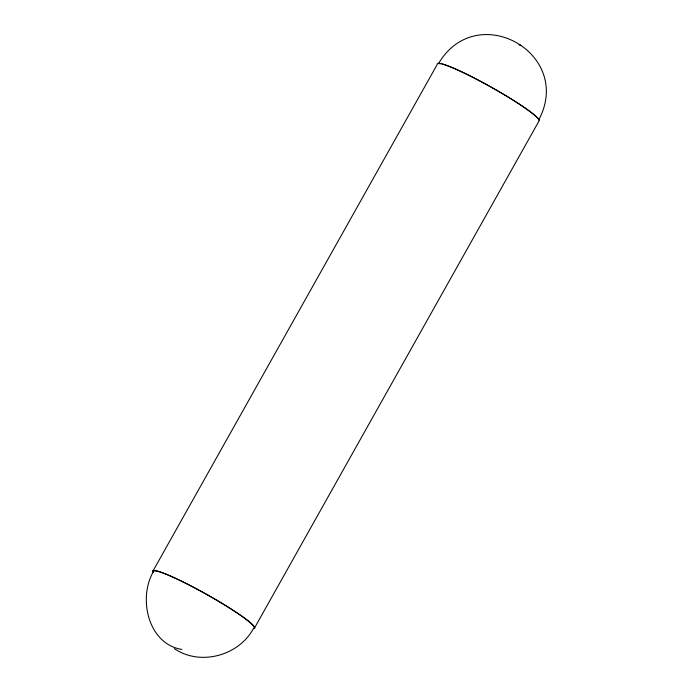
<?xml version="1.0" encoding="UTF-8"?>
<svg xmlns="http://www.w3.org/2000/svg" width="692" height="692" viewBox="0 0 692 692"><rect width="100%" height="100%" fill="white"/><g stroke="black" fill="none" stroke-linecap="round" stroke-linejoin="round"><path stroke-width="1.04" d="M153.823 570.909C137.665 597.49 147.794 644.001 181.866 649.442M538.635 120.123C574.299 53.613 476.779 -1.349 438.451 63.707A57.843 5.943 29.3 0 1 441.012 63.828M254.725 627.601L539.353 120.399A58.474 6.012 29.3 0 0 486.493 84.511A58.474 6.012 29.3 0 0 437.275 64.399L152.647 571.601A58.474 6.012 29.3 0 1 208.543 595.44A58.474 6.012 29.3 0 1 253.462 628.691M518.939 44.807L520.894 45.309M174.375 648.638C200.144 666.361 239.06 655.731 253.549 628.293A57.843 5.943 29.3 0 0 205.273 593.675A57.843 5.943 29.3 0 0 153.408 572.457M442.266 64.114A57.843 5.943 29.3 0 1 496.484 90.202A57.843 5.943 29.3 0 1 538.592 119.543"/></g></svg>
